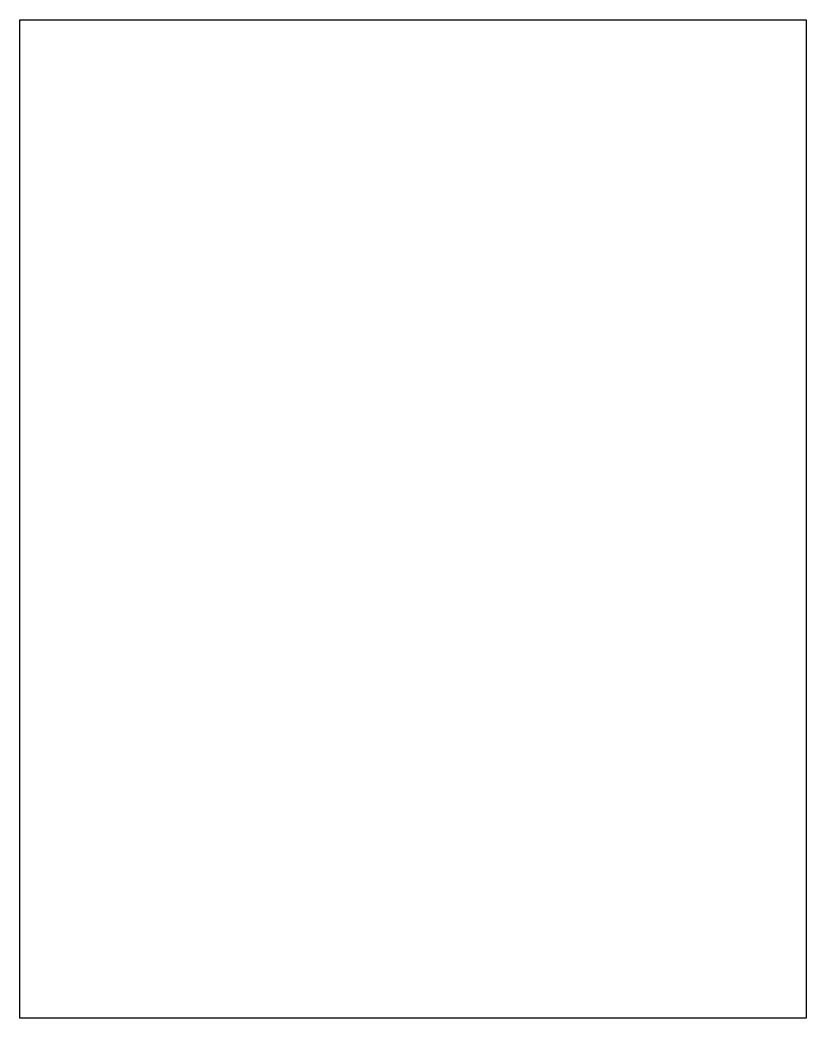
# Model space of a CAD drawing. Header units: millimetres. Extents: x 0 to 101, y 0 to 129.
import ezdxf

# ---------------------------------------------------------------- set-up
doc = ezdxf.new("R2010")
doc.units = ezdxf.units.MM
doc.header["$MEASUREMENT"] = 0
doc.layers.add('Layer 11', color=7, linetype='Continuous', lineweight=0)

msp = doc.modelspace()

# ---------------------------------------------------------------- linework, layer by layer
at = {"layer": 'Layer 11', "color": 7, "lineweight": 25}
msp.add_lwpolyline([(101.3, 0), (0, 0), (0, 128.51), (101.3, 128.51)], close=True, dxfattribs=at)

doc.saveas('drawing.dxf')
